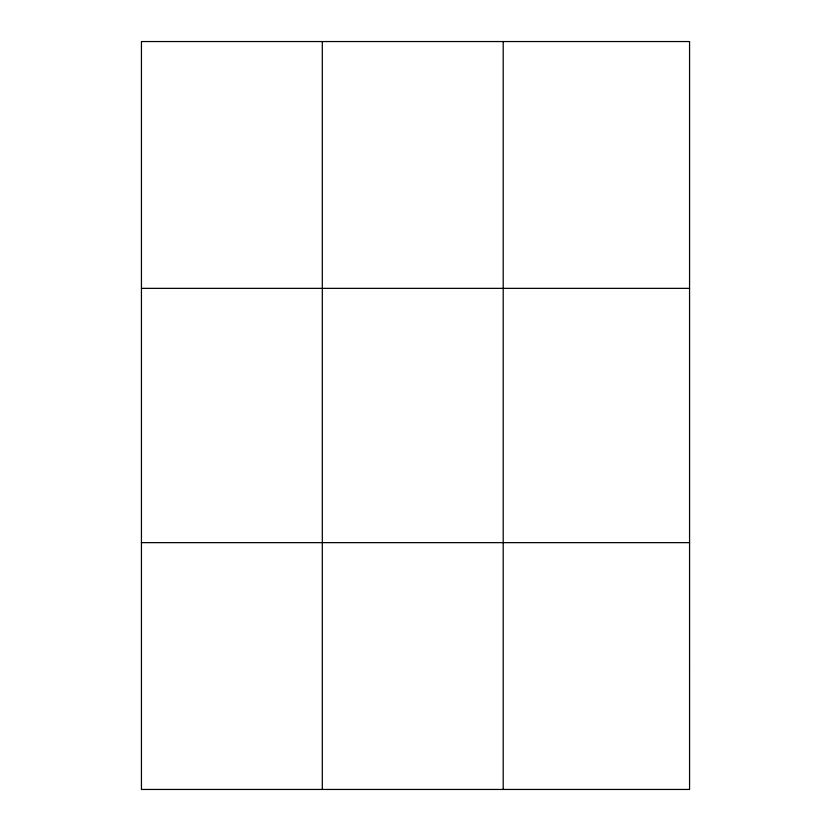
<?xml version="1.0" encoding="UTF-8"?>
<svg xmlns="http://www.w3.org/2000/svg" width="831" height="831" viewBox="0 0 831 831"><rect width="100%" height="100%" fill="white"/><g stroke="black" fill="none" stroke-linecap="round" stroke-linejoin="round"><path stroke-width="1.25" d="M322.314 789.45L322.314 41.55M503.202 789.45L503.202 41.55M141.436 288.357L689.564 288.357M141.436 542.643L689.564 542.643M689.564 666.047L689.564 789.45L141.436 789.45L141.436 41.55L689.564 41.55L689.564 666.047"/></g></svg>
